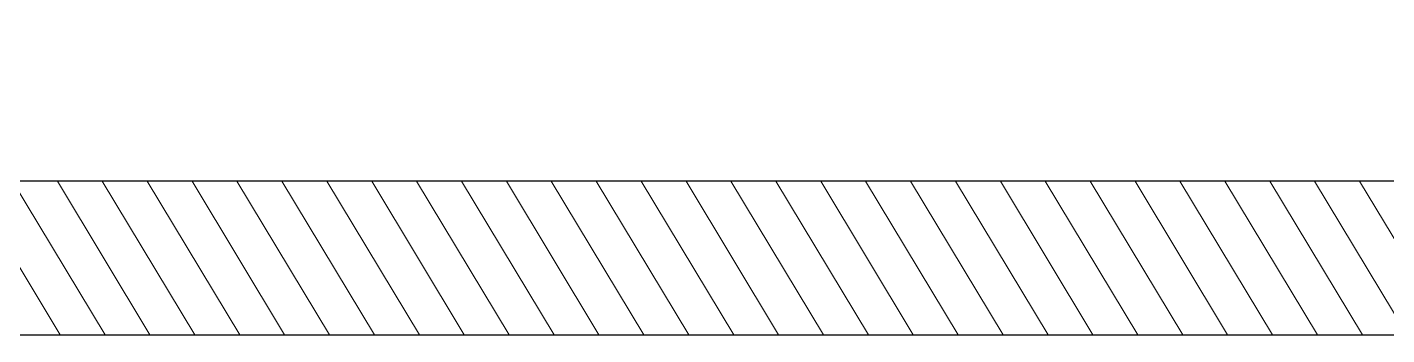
# Model space of a CAD drawing. Header units: inches. Extents: x -12478 to 399182, y -23212 to 525552.
# Drawn here: x 64443.5 to 64664.3, y -5777.6 to -5727.6 of the extents above; entities that cross this region are included whole.
import ezdxf

# ---------------------------------------------------------------- set-up
doc = ezdxf.new("R2010")
doc.units = ezdxf.units.IN
doc.header["$LTSCALE"] = 1000
doc.header["$MEASUREMENT"] = 0
doc.linetypes.add('DASHED', pattern=[0.75, 0.5, -0.25])
doc.linetypes.add('HIDDEN', pattern=[0.375, 0.25, -0.125])
doc.layers.add('A-Hidden', color=8, linetype='HIDDEN')
doc.layers.add('CQ Grg Gypsum', color=41, linetype='Continuous')
doc.layers.add('CQ Gypsum Hatch', color=8, linetype='Continuous', lineweight=20)

msp = doc.modelspace()

# ---------------------------------------------------------------- hatches: boundary and pattern name
at = {"layer": 'CQ Gypsum Hatch'}
h = msp.add_hatch(dxfattribs=at)
h.set_pattern_fill('ANSI31', color=256, scale=50, angle=76.0286, style=0)
h.set_pattern_definition([(121.0285767, (-257584.001, -475856.105), (-5.35568947, -3.22165956), [])])
edge = h.paths.add_edge_path()
edge.add_line((63563.52, -5777.63), (65072.45, -5777.63))
edge.add_line((65072.45, -5777.63), (65072.45, -5752.63))
edge.add_line((65072.45, -5752.63), (65047.45, -5752.63))
edge.add_line((65047.45, -5752.63), (65047.45, -5727.63))
edge.add_line((65047.45, -5727.63), (65092.45, -5727.63))
edge.add_line((65092.45, -5727.63), (65092.45, -5752.63))
edge.add_line((65092.45, -5752.63), (63563.52, -5752.63))

# ---------------------------------------------------------------- linework, layer by layer
at = {"layer": 'A-Hidden', "linetype": 'DASHED', "lineweight": 0, "ltscale": 10}
msp.add_line((67444.52, -5777.63, 0), (60257.04, -5777.63, 0), dxfattribs=at)
at = {"layer": 'CQ Grg Gypsum', "elevation": 0}
msp.add_lwpolyline([(63563.52, -5777.63), (65072.45, -5777.63), (65072.45, -5752.63), (65047.45, -5752.63), (65047.45, -5727.63), (65092.45, -5727.63), (65092.45, -5752.63), (63563.52, -5752.63)], dxfattribs=at)

doc.saveas('drawing.dxf')
